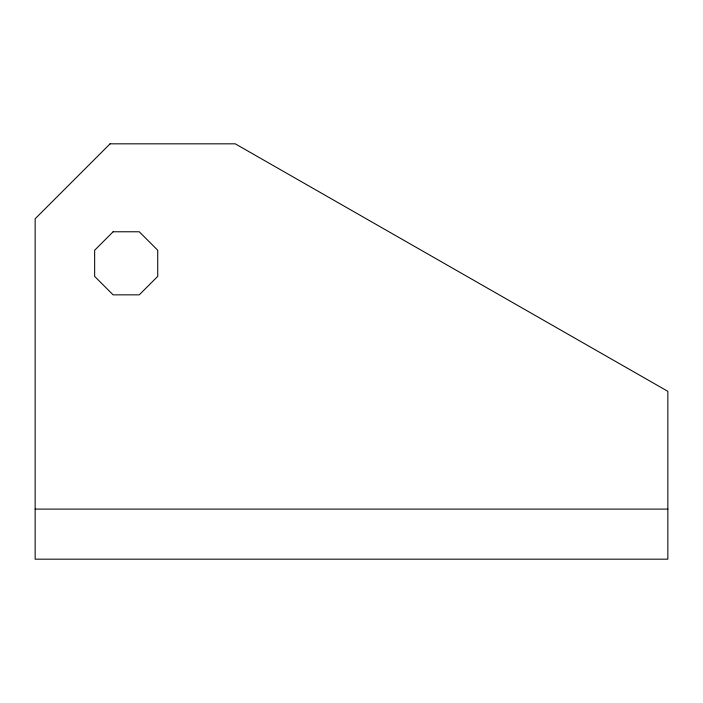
<?xml version="1.0" encoding="UTF-8"?>
<svg xmlns="http://www.w3.org/2000/svg" width="703" height="703" viewBox="0 0 703 703"><rect width="100%" height="100%" fill="white"/><g stroke="black" fill="none" stroke-linecap="round" stroke-linejoin="round"><path stroke-width="1.05" d="M35.15 509.104L667.85 509.104M110.09 143.825L35.15 218.765L35.15 559.175L667.85 559.175L667.85 391.343L235.259 143.825L110.09 143.825M113.121 231.77L94.65 250.242L94.65 276.376L113.121 294.847L139.247 294.847L157.727 276.376L157.727 250.242L139.247 231.77L113.121 231.77"/></g></svg>
